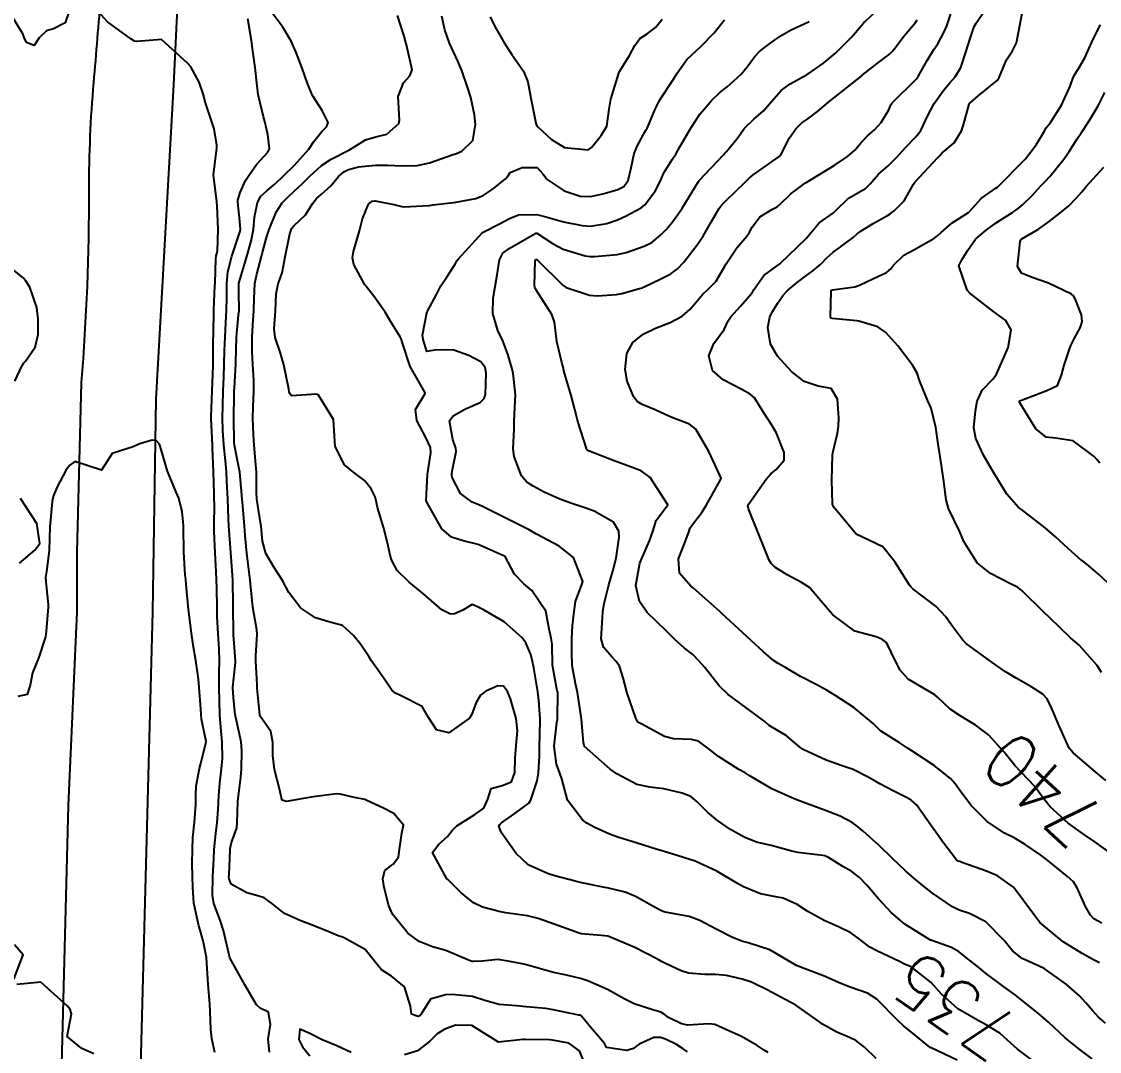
# Model space of a CAD drawing. Header units: metres. Extents: x 318500 to 325275, y 7408834 to 7428799.
# Drawn here: x 321908.3 to 321988.2, y 7416467.4 to 7416543.8 of the extents above; entities that cross this region are included whole.
import ezdxf
from ezdxf.enums import TextEntityAlignment as Align

# ---------------------------------------------------------------- set-up
doc = ezdxf.new("R2010")
doc.units = ezdxf.units.M
doc.header["$MEASUREMENT"] = 0
for name, color, linetype in [('Cotas', 45, 'Continuous'), ('Curvas de Nivel 1m', 11, 'Continuous'), ('Curvas de Nivel 5m', 15, 'Continuous'), ('Vias Primárias', 230, 'Continuous')]:
    doc.layers.add(name, color=color, linetype=linetype)
doc.styles.add('Style-STANDARD', font='STANDARD.shx')

msp = doc.modelspace()

# ---------------------------------------------------------------- linework, layer by layer
at = {"layer": 'Curvas de Nivel 1m', "flags": 128}
for points, elevation in [([(321988.381, 7416476.901), (321987.796, 7416477.241), (321987.55, 7416477.504), (321987.18, 7416478.139), (321986.556, 7416479.519), (321986.281, 7416479.97), (321985.838, 7416480.359), (321984.387, 7416481.545), (321983.856, 7416481.949), (321982.693, 7416482.742), (321981.875, 7416483.227), (321981.167, 7416483.591), (321979.892, 7416484.437), (321978.701, 7416485.622), (321977.92, 7416486.638), (321977.52, 7416487.23), (321977.16, 7416487.642), (321975.944, 7416488.601), (321974.305, 7416489.685), (321973.963, 7416489.913), (321973.357, 7416490.305), (321971.975, 7416491.171), (321971.697, 7416491.434), (321971.43, 7416491.718), (321969.997, 7416492.889), (321968.66, 7416493.76), (321968.016, 7416494.151), (321967.205, 7416494.595), (321966.031, 7416495.186), (321964.997, 7416495.806), (321964.383, 7416496.155), (321964.046, 7416496.382), (321963.269, 7416497.049), (321962.411, 7416497.845), (321962.065, 7416498.161), (321960.222, 7416499.869), (321960.092, 7416499.99), (321959.204, 7416500.784), (321958.118, 7416501.737), (321957.915, 7416501.903), (321957.074, 7416502.861), (321956.987, 7416503.917), (321957.324, 7416504.741), (321957.758, 7416505.906), (321957.873, 7416506.207), (321958.181, 7416506.654), (321958.729, 7416507.355), (321959.043, 7416507.887), (321960.122, 7416509.774), (321960.156, 7416509.871), (321960.133, 7416509.96), (321959.245, 7416511.885), (321958.274, 7416513.524), (321957.804, 7416513.907), (321956.695, 7416514.334), (321956.286, 7416514.498), (321955.275, 7416514.955), (321954.294, 7416515.356), (321953.932, 7416515.592), (321953.659, 7416515.96), (321953.185, 7416517.099), (321953.035, 7416517.969), (321953.174, 7416519.141), (321953.622, 7416519.961), (321954.366, 7416520.571), (321955.28, 7416521.032), (321956.375, 7416521.445), (321957.268, 7416521.917), (321957.863, 7416522.433), (321958.398, 7416523.073), (321958.772, 7416523.527), (321959.173, 7416523.889), (321959.784, 7416524.515), (321960.436, 7416525.611), (321960.526, 7416525.781), (321960.576, 7416525.869), (321961.331, 7416526.981), (321962.07, 7416527.854), (321962.237, 7416528.078), (321962.47, 7416528.521), (321963.037, 7416529.286), (321963.926, 7416529.828), (321964.305, 7416530.01), (321964.495, 7416530.159), (321965.332, 7416530.983), (321966.412, 7416531.792), (321966.521, 7416531.858), (321966.7, 7416531.967), (321968.533, 7416533.071), (321969.54, 7416533.755), (321970.07, 7416534.224), (321970.556, 7416534.804), (321971.012, 7416535.286), (321971.531, 7416535.73), (321972.035, 7416536.269), (321972.592, 7416537.22), (321972.745, 7416537.571), (321972.845, 7416537.716), (321974.618, 7416539.472), (321974.779, 7416539.688), (321975.44, 7416540.876), (321975.931, 7416541.671), (321976.214, 7416542.11), (321976.669, 7416542.942), (321976.897, 7416543.438), (321976.972, 7416543.657), (321977.398, 7416544.947)], 739), ([(321988.683, 7416487.489), (321987.939, 7416488.112), (321986.253, 7416489.526), (321985.965, 7416489.891), (321985.221, 7416491.538), (321984.666, 7416492.881), (321984.33, 7416493.547), (321984.015, 7416493.884), (321983.132, 7416494.455), (321982.032, 7416495.07), (321981.177, 7416495.593), (321980.051, 7416496.373), (321978.356, 7416497.627), (321978.073, 7416497.903), (321977.331, 7416498.89), (321976.795, 7416499.649), (321976.101, 7416500.378), (321974.368, 7416501.686), (321974.241, 7416501.808), (321974.123, 7416501.98), (321973.026, 7416503.701), (321972.157, 7416504.822), (321970.17, 7416505.74), (321968.482, 7416507.766), (321968.411, 7416507.976), (321968.355, 7416509.768), (321968.406, 7416511.609), (321968.431, 7416511.767), (321968.787, 7416513.248), (321968.849, 7416513.761), (321968.891, 7416514.366), (321968.788, 7416515.763), (321968.312, 7416516.54), (321967.36, 7416516.734), (321966.319, 7416517.07), (321965.379, 7416517.804), (321964.347, 7416518.941), (321963.816, 7416519.828), (321963.62, 7416521.079), (321963.765, 7416521.829), (321963.964, 7416522.248), (321964.397, 7416522.935), (321964.763, 7416523.457), (321965.075, 7416523.81), (321965.8, 7416524.418), (321966.426, 7416524.873), (321966.955, 7416525.262), (321967.542, 7416525.779), (321967.991, 7416526.228), (321968.449, 7416526.627), (321969.952, 7416527.748), (321970.226, 7416527.981), (321970.467, 7416528.181), (321971.429, 7416528.773), (321972.485, 7416529.386), (321972.694, 7416529.51), (321972.99, 7416529.713), (321973.739, 7416530.464), (321974.416, 7416531.692), (321974.522, 7416531.844), (321976.223, 7416533.665), (321976.37, 7416533.835), (321976.545, 7416534.014), (321977.449, 7416534.759), (321977.976, 7416535.646), (321978.133, 7416536.088), (321978.554, 7416537.64), (321978.571, 7416537.669), (321978.601, 7416537.698), (321979.188, 7416538.213), (321980.618, 7416539.386), (321980.783, 7416539.608), (321981.322, 7416540.918), (321981.769, 7416541.593), (321982.066, 7416542.182), (321982.342, 7416543.585), (321982.7, 7416545.58)], 741), ([(321963.655, 7416467.313), (321963.338, 7416467.506), (321962.841, 7416467.832), (321961.67, 7416468.514), (321960.503, 7416469.037), (321959.683, 7416469.4), (321959.258, 7416469.451), (321957.682, 7416469.353), (321957.21, 7416469.434), (321956.247, 7416469.922), (321955.927, 7416470.16), (321955.696, 7416470.308), (321955.18, 7416470.453), (321953.705, 7416470.924), (321953.02, 7416471.271), (321951.72, 7416471.98), (321950.328, 7416472.603), (321949.728, 7416472.812), (321948.69, 7416473.061), (321947.732, 7416473.254), (321947.121, 7416473.426), (321945.738, 7416473.815), (321945.537, 7416473.862), (321944.369, 7416474.081), (321943.742, 7416474.2), (321943.623, 7416474.21), (321942.441, 7416474.103), (321941.792, 7416474.057), (321941.739, 7416474.057), (321941.693, 7416474.064), (321941.552, 7416474.113), (321939.751, 7416474.879), (321938.761, 7416475.149), (321937.761, 7416475.544), (321936.918, 7416476.179), (321935.791, 7416477.568), (321935.511, 7416478.194), (321935.17, 7416479.556), (321935.061, 7416480.201), (321935.213, 7416480.815), (321935.836, 7416481.29), (321936.236, 7416481.794), (321936.29, 7416482.186), (321936.48, 7416483.575), (321936.611, 7416484.183), (321935.888, 7416485.039), (321935.114, 7416485.424), (321933.898, 7416486.015), (321933.747, 7416486.071), (321932.96, 7416486.234), (321931.903, 7416486.464), (321931.663, 7416486.493), (321929.9, 7416486.27), (321927.896, 7416485.923), (321927.617, 7416486.024), (321927.528, 7416486.306), (321927.437, 7416486.777), (321927.033, 7416488.313), (321926.922, 7416489.338), (321926.925, 7416490.316), (321926.768, 7416491.118), (321925.979, 7416492.264), (321925.962, 7416492.33), (321925.958, 7416492.352), (321925.763, 7416494.332), (321925.745, 7416494.602), (321925.66, 7416496.334), (321925.654, 7416496.724), (321925.76, 7416498.333), (321925.732, 7416498.667), (321925.441, 7416500.336), (321925.359, 7416501.08), (321925.234, 7416502.339), (321925.112, 7416503.322), (321924.993, 7416504.341), (321924.862, 7416505.64), (321924.808, 7416506.344), (321924.698, 7416507.839), (321924.652, 7416508.345), (321924.5, 7416510.064), (321924.465, 7416510.348), (321924.237, 7416511.459), (321924.079, 7416512.353), (321924.061, 7416512.544), (321924.016, 7416514.354), (321924.052, 7416516.108), (321924.061, 7416516.354), (321924.071, 7416516.586), (321924.166, 7416518.352), (321924.171, 7416518.514), (321924.232, 7416520.352), (321924.376, 7416521.99), (321924.419, 7416522.311), (321924.422, 7416522.35), (321924.4, 7416523.683), (321924.391, 7416524.35), (321924.393, 7416524.367), (321924.411, 7416524.433), (321924.863, 7416525.916), (321924.991, 7416526.344), (321925.321, 7416527.472), (321925.474, 7416528.34), (321925.564, 7416529.249), (321925.791, 7416530.337), (321926.03, 7416530.802), (321926.504, 7416531.24), (321927.099, 7416531.733), (321927.704, 7416532.312), (321928.528, 7416533.1), (321929.587, 7416534.284), (321929.959, 7416534.869), (321930.56, 7416535.608), (321930.891, 7416535.94), (321931.009, 7416536.266), (321930.583, 7416537.155), (321929.853, 7416538.281), (321929.479, 7416539.157), (321929.08, 7416540.293), (321928.637, 7416541.458), (321928.268, 7416542.306), (321927.647, 7416543.334), (321926.924, 7416544.326)], 732), ([(321971.657, 7416466.87), (321970.784, 7416467.723), (321970.144, 7416468.202), (321969.677, 7416468.439), (321968.741, 7416468.819), (321967.685, 7416469.418), (321967.217, 7416469.775), (321965.706, 7416470.825), (321963.849, 7416471.818), (321963.76, 7416471.859), (321963.721, 7416471.882), (321962.418, 7416472.53), (321961.729, 7416472.768), (321960.559, 7416473.034), (321959.732, 7416473.116), (321958.961, 7416473.11), (321957.733, 7416473.195), (321957.191, 7416473.365), (321956.044, 7416473.925), (321955.742, 7416474.076), (321955.445, 7416474.233), (321953.757, 7416475.099), (321951.825, 7416475.923), (321951.769, 7416475.937), (321951.253, 7416475.988), (321949.772, 7416476.122), (321949.621, 7416476.163), (321947.782, 7416476.827), (321946.589, 7416477.247), (321945.791, 7416477.461), (321944.191, 7416477.687), (321943.795, 7416477.744), (321942.471, 7416478.103), (321941.803, 7416478.429), (321940.864, 7416479.178), (321939.882, 7416480.139), (321939.821, 7416480.207), (321938.753, 7416482.156), (321939.235, 7416482.774), (321939.868, 7416483.332), (321940.221, 7416483.789), (321940.565, 7416484.13), (321941.889, 7416484.97), (321942.552, 7416485.445), (321942.859, 7416486.1), (321943.105, 7416486.905), (321943.915, 7416487.118), (321944.603, 7416487.397), (321944.862, 7416488.076), (321944.878, 7416489.144), (321944.952, 7416490.075), (321945.054, 7416491.157), (321944.968, 7416492.075), (321944.54, 7416493.544), (321944.318, 7416494.085), (321944.016, 7416494.481), (321943.606, 7416494.504), (321942.721, 7416494.103), (321942.311, 7416493.802), (321941.997, 7416493.263), (321941.684, 7416492.415), (321941.496, 7416492.117), (321939.969, 7416491.03), (321939.063, 7416491.246), (321938.459, 7416492.163), (321937.992, 7416492.969), (321936.421, 7416493.769), (321936.007, 7416493.963), (321935.748, 7416494.194), (321935.121, 7416495.106), (321934.336, 7416496.216), (321934.218, 7416496.394), (321934.045, 7416496.674), (321933.412, 7416497.588), (321932.905, 7416498.237), (321932.071, 7416498.984), (321931.073, 7416499.262), (321930.079, 7416499.556), (321928.975, 7416500.287), (321928.107, 7416501.433), (321927.629, 7416502.307), (321927.041, 7416503.229), (321926.388, 7416504.326), (321926.154, 7416505.241), (321926.047, 7416506.331), (321926.032, 7416506.472), (321925.733, 7416508.335), (321925.696, 7416508.845), (321925.701, 7416510.335), (321925.663, 7416510.901), (321925.541, 7416512.337), (321925.486, 7416513.113), (321925.43, 7416514.339), (321925.448, 7416515.179), (321925.502, 7416516.338), (321925.504, 7416517.147), (321925.442, 7416518.339), (321925.389, 7416519.295), (321925.377, 7416520.34), (321925.444, 7416521.265), (321925.515, 7416522.339), (321925.525, 7416523.206), (321925.584, 7416524.338), (321925.722, 7416525.035), (321926.076, 7416526.334), (321926.153, 7416526.622), (321926.454, 7416527.753), (321926.637, 7416528.327), (321927.171, 7416529.628), (321927.615, 7416530.313), (321928.048, 7416530.755), (321928.503, 7416531.168), (321929.088, 7416531.714), (321929.657, 7416532.283), (321930.528, 7416533.073), (321931.239, 7416533.557), (321932.54, 7416534.217), (321932.601, 7416534.249), (321933.791, 7416534.992), (321934.555, 7416535.199), (321935.368, 7416535.398), (321936.263, 7416536.195), (321936.314, 7416536.454), (321936.217, 7416538.196), (321936.61, 7416539.216), (321937.074, 7416539.726), (321937.241, 7416540.184), (321936.82, 7416542.016), (321936.771, 7416542.189), (321936.657, 7416542.667), (321936.17, 7416544.198)], 733), ([(321977.657, 7416466.755), (321975.738, 7416467.659), (321975.695, 7416467.685), (321975.67, 7416467.696), (321974.578, 7416468.575), (321973.686, 7416469.307), (321973.265, 7416469.694), (321971.714, 7416471.277), (321971.001, 7416471.721), (321969.726, 7416472.164), (321969.04, 7416472.441), (321967.739, 7416473.008), (321965.784, 7416473.745), (321965.74, 7416473.763), (321965.721, 7416473.771), (321965.689, 7416473.791), (321963.757, 7416474.941), (321962.166, 7416475.442), (321961.766, 7416475.551), (321961, 7416475.858), (321959.779, 7416476.468), (321958.573, 7416477.104), (321957.792, 7416477.397), (321956.001, 7416477.723), (321955.798, 7416477.789), (321955.528, 7416477.933), (321953.809, 7416478.877), (321953.049, 7416479.198), (321951.815, 7416479.507), (321951.41, 7416479.58), (321949.819, 7416479.896), (321949.341, 7416480.015), (321947.826, 7416480.428), (321947.278, 7416480.588), (321945.838, 7416481.231), (321944.954, 7416482.073), (321943.873, 7416483.599), (321943.679, 7416484.092), (321943.751, 7416484.221), (321943.882, 7416484.336), (321944.859, 7416485.045), (321945.897, 7416485.809), (321946.059, 7416486.058), (321946.505, 7416487.468), (321946.611, 7416488.05), (321946.699, 7416489.299), (321946.697, 7416490.049), (321946.722, 7416490.803), (321946.744, 7416492.049), (321946.629, 7416493.422), (321946.559, 7416494.052), (321946.262, 7416495.832), (321946.227, 7416496.057), (321946.207, 7416496.222), (321946.048, 7416496.819), (321945.676, 7416497.686), (321945.407, 7416498.07), (321944.077, 7416499.254), (321942.595, 7416500.105), (321942.094, 7416500.368), (321941.688, 7416500.524), (321940.994, 7416500.126), (321940.385, 7416499.836), (321940.085, 7416499.814), (321939.449, 7416500.15), (321938.107, 7416501.303), (321937.02, 7416502.181), (321936.129, 7416503.057), (321935.747, 7416503.806), (321935.628, 7416504.198), (321935.459, 7416504.892), (321935.144, 7416506.205), (321934.685, 7416507.721), (321934.568, 7416508.214), (321934.503, 7416508.515), (321934.209, 7416509.099), (321933.711, 7416509.724), (321933.01, 7416510.238), (321932.229, 7416510.878), (321931.535, 7416512.257), (321931.482, 7416513.037), (321931.404, 7416514.259), (321930.298, 7416516.06), (321930.149, 7416516.123), (321928.297, 7416516.002), (321928.169, 7416516.172), (321928.136, 7416516.302), (321928.097, 7416516.51), (321927.734, 7416518.309), (321927.477, 7416519.179), (321927.083, 7416520.319), (321927.015, 7416520.969), (321927.111, 7416522.319), (321927.161, 7416523.556), (321927.324, 7416524.316), (321927.607, 7416525.128), (321927.836, 7416526.309), (321928.171, 7416528.018), (321928.265, 7416528.303), (321928.326, 7416528.438), (321928.465, 7416528.608), (321929.34, 7416529.424), (321929.881, 7416530.279), (321930.144, 7416530.626), (321930.5, 7416530.94), (321931.206, 7416531.567), (321931.777, 7416532.257), (321932.175, 7416532.602), (321932.525, 7416532.774), (321933.273, 7416532.985), (321934.529, 7416533.114), (321935.427, 7416533.104), (321936.529, 7416533.057), (321937.618, 7416533.091), (321938.531, 7416533.288), (321940.287, 7416533.893), (321940.538, 7416533.98), (321940.92, 7416534.134), (321941.738, 7416534.937), (321941.942, 7416536.119), (321941.862, 7416536.84), (321941.587, 7416538.125), (321941.357, 7416538.879), (321940.93, 7416540.135), (321940.63, 7416540.81), (321940.011, 7416542.15), (321939.678, 7416543.142), (321939.436, 7416544.159)], 734), ([(321988.661, 7416469.485), (321988.147, 7416469.943), (321987.704, 7416470.427), (321987.209, 7416471.004), (321986.724, 7416471.515), (321985.733, 7416472.381), (321984.11, 7416473.546), (321983.752, 7416473.715), (321982.469, 7416474.281), (321981.763, 7416474.857), (321981.434, 7416475.253), (321981.168, 7416475.589), (321979.791, 7416477.003), (321978.58, 7416477.622), (321977.804, 7416477.869), (321977.318, 7416478.127), (321975.822, 7416479.144), (321975.143, 7416479.67), (321974.433, 7416480.278), (321973.841, 7416480.793), (321972.853, 7416481.7), (321971.865, 7416482.678), (321970.701, 7416483.728), (321970.249, 7416484.098), (321969.886, 7416484.378), (321968.991, 7416484.853), (321967.895, 7416485.262), (321966.481, 7416485.784), (321965.903, 7416486.005), (321965.568, 7416486.132), (321963.916, 7416486.865), (321962.241, 7416487.845), (321961.933, 7416488.045), (321961.481, 7416488.31), (321959.951, 7416489.271), (321959.178, 7416489.882), (321958.474, 7416490.401), (321957.966, 7416490.537), (321956.629, 7416490.583), (321955.968, 7416490.747), (321954.271, 7416491.653), (321953.979, 7416491.814), (321953.921, 7416491.893), (321953.896, 7416491.951), (321953.833, 7416492.101), (321953.198, 7416493.962), (321952.888, 7416495.106), (321952.626, 7416495.971), (321952.377, 7416496.308), (321952.047, 7416496.649), (321951.44, 7416497.375), (321951.252, 7416497.992), (321951.316, 7416498.746), (321951.388, 7416499.991), (321951.489, 7416500.599), (321951.84, 7416501.984), (321952.13, 7416503.001), (321952.377, 7416503.976), (321952.603, 7416505.534), (321952.579, 7416505.974), (321952.18, 7416506.643), (321950.742, 7416507.451), (321950.195, 7416507.653), (321949.086, 7416508.021), (321948.203, 7416508.334), (321947.033, 7416508.873), (321946.212, 7416509.303), (321945.751, 7416509.602), (321945.362, 7416510.073), (321944.808, 7416511.515), (321944.73, 7416512.083), (321944.814, 7416513.54), (321944.823, 7416514.082), (321944.845, 7416514.641), (321944.91, 7416516.081), (321944.744, 7416517.664), (321944.646, 7416518.085), (321944.345, 7416519.087), (321943.967, 7416520.094), (321943.607, 7416520.858), (321943.222, 7416522.102), (321943.243, 7416523.256), (321943.396, 7416524.1), (321943.555, 7416524.967), (321943.716, 7416526.097), (321943.964, 7416526.575), (321944.448, 7416526.93), (321946.429, 7416528.06), (321946.446, 7416528.074), (321946.493, 7416528.06), (321947.697, 7416527.286), (321948.449, 7416526.88), (321950.077, 7416526.38), (321950.443, 7416526.335), (321950.779, 7416526.34), (321952.445, 7416526.478), (321953.109, 7416526.632), (321954.451, 7416527.094), (321955.019, 7416527.38), (321955.695, 7416527.938), (321956.074, 7416528.325), (321956.473, 7416528.797), (321956.954, 7416529.452), (321957.262, 7416529.918), (321957.73, 7416530.684), (321958.468, 7416531.901), (321958.521, 7416531.97), (321960.334, 7416533.873), (321960.429, 7416533.984), (321960.544, 7416534.113), (321961.341, 7416535.086), (321961.902, 7416535.86), (321962.58, 7416536.524), (321963.293, 7416537.136), (321963.903, 7416537.83), (321964.608, 7416538.631), (321965.282, 7416539.145), (321966.491, 7416539.801), (321966.572, 7416539.849), (321966.621, 7416539.881), (321967.758, 7416540.658), (321968.644, 7416541.402), (321968.822, 7416541.592), (321968.989, 7416541.765), (321969.82, 7416542.595), (321970.678, 7416543.602), (321970.744, 7416543.674), (321970.815, 7416543.739), (321971.779, 7416544.639)], 737), ([(321957.655, 7416467.367), (321957.35, 7416467.598), (321956.851, 7416467.912), (321956.045, 7416468.304), (321955.667, 7416468.429), (321955.172, 7416468.431), (321954.083, 7416467.946), (321953.844, 7416467.762), (321953.657, 7416467.609), (321953.161, 7416467.464), (321951.657, 7416467.689), (321951.554, 7416467.877), (321951.499, 7416467.982), (321950.478, 7416469.198), (321949.816, 7416470.008), (321949.746, 7416470.064), (321949.691, 7416470.082), (321949.604, 7416470.098), (321947.697, 7416470.493), (321947.16, 7416470.576), (321945.7, 7416470.703), (321944.995, 7416470.776), (321943.702, 7416470.888), (321942.637, 7416471.169), (321941.71, 7416471.472), (321940.226, 7416471.619), (321939.712, 7416471.588), (321938.596, 7416471.268), (321937.914, 7416470.167), (321937.816, 7416470.04), (321937.687, 7416469.985), (321937.204, 7416470.175), (321937.125, 7416470.749), (321936.692, 7416472.18), (321935.728, 7416472.988), (321934.978, 7416473.446), (321934.363, 7416474.211), (321933.751, 7416474.968), (321932.16, 7416475.849), (321931.766, 7416475.976), (321931.062, 7416476.257), (321929.778, 7416476.791), (321928.987, 7416477.077), (321927.79, 7416477.633), (321926.917, 7416478.313), (321926.274, 7416478.792), (321925.806, 7416478.927), (321924.988, 7416479.158), (321923.815, 7416479.813), (321923.672, 7416480.206), (321923.663, 7416480.352), (321923.674, 7416480.5), (321923.745, 7416482.352), (321923.754, 7416482.449), (321923.858, 7416482.887), (321924.241, 7416483.98), (321924.272, 7416484.346), (321924.323, 7416485.918), (321924.365, 7416486.345), (321924.543, 7416487.722), (321924.584, 7416488.343), (321924.615, 7416489.678), (321924.563, 7416490.344), (321924.168, 7416492.159), (321924.128, 7416492.349), (321923.999, 7416493.636), (321923.951, 7416494.351), (321923.951, 7416494.411), (321924.021, 7416495.094), (321924.157, 7416496.23), (321924.159, 7416496.349), (321924.053, 7416497.656), (321924.005, 7416498.296), (321924.004, 7416498.351), (321923.999, 7416498.412), (321923.982, 7416500.352), (321923.98, 7416500.463), (321923.951, 7416502.353), (321923.832, 7416504.05), (321923.809, 7416504.355), (321923.79, 7416504.71), (321923.662, 7416506.358), (321923.639, 7416506.898), (321923.578, 7416508.359), (321923.5, 7416509.647), (321923.47, 7416510.361), (321923.414, 7416511.181), (321923.286, 7416512.364), (321923.204, 7416513.428), (321923.183, 7416514.366), (321923.198, 7416515.276), (321923.242, 7416516.366), (321923.281, 7416517.4), (321923.32, 7416518.365), (321923.336, 7416519.374), (321923.373, 7416520.365), (321923.436, 7416521.429), (321923.478, 7416522.364), (321923.504, 7416523.253), (321923.516, 7416524.363), (321923.587, 7416525.198), (321923.874, 7416526.358), (321924.458, 7416528.139), (321924.508, 7416528.301), (321924.514, 7416528.349), (321924.469, 7416528.964), (321924.317, 7416530.353), (321924.327, 7416530.518), (321924.501, 7416531.081), (321924.901, 7416531.959), (321925.139, 7416532.344), (321925.706, 7416533.16), (321926.537, 7416534.078), (321926.673, 7416534.328), (321926.556, 7416535.372), (321926.32, 7416536.332), (321926.216, 7416536.693), (321925.826, 7416538.338), (321925.738, 7416539.209), (321925.604, 7416540.34), (321925.431, 7416541.549), (321925.338, 7416542.343), (321925.065, 7416543.955)], 731), ([(321987.66, 7416466.861), (321986.79, 7416467.513), (321986.158, 7416468.006), (321985.679, 7416468.418), (321984.46, 7416469.542), (321983.7, 7416470.22), (321981.994, 7416471.576), (321981.723, 7416471.777), (321981.097, 7416472.222), (321979.744, 7416473.225), (321979.258, 7416473.615), (321977.762, 7416474.814), (321977.242, 7416475.115), (321975.77, 7416475.636), (321975.752, 7416475.643), (321975.69, 7416475.661), (321973.787, 7416476.83), (321972.772, 7416477.7), (321971.815, 7416478.725), (321970.961, 7416479.723), (321970.407, 7416480.302), (321969.84, 7416480.731), (321969.193, 7416481.102), (321968.107, 7416481.766), (321967.852, 7416481.895), (321967.695, 7416481.929), (321965.855, 7416482.143), (321965.41, 7416482.244), (321963.863, 7416482.663), (321962.786, 7416482.916), (321961.871, 7416483.278), (321960.853, 7416483.86), (321959.886, 7416484.518), (321959.139, 7416485.127), (321958.376, 7416485.893), (321957.906, 7416486.29), (321957.268, 7416486.551), (321955.914, 7416486.864), (321954.863, 7416486.994), (321953.919, 7416487.196), (321952.425, 7416487.973), (321951.935, 7416488.337), (321950.03, 7416490.009), (321950, 7416490.049), (321949.963, 7416490.294), (321949.809, 7416492.012), (321949.789, 7416492.205), (321949.507, 7416494.015), (321949.358, 7416494.679), (321949.119, 7416496.019), (321949.084, 7416496.985), (321949.077, 7416498.02), (321949.143, 7416498.951), (321949.251, 7416500.018), (321949.359, 7416500.76), (321949.837, 7416502.013), (321949.897, 7416502.237), (321949.21, 7416504.019), (321948.152, 7416504.861), (321946.46, 7416505.761), (321946.168, 7416505.93), (321945.932, 7416506.064), (321944.183, 7416506.947), (321942.52, 7416507.782), (321942.197, 7416507.923), (321941.702, 7416508.117), (321940.843, 7416508.767), (321940.218, 7416509.954), (321940.184, 7416510.105), (321940.184, 7416510.141), (321940.187, 7416510.174), (321940.224, 7416510.41), (321940.506, 7416511.876), (321940.477, 7416512.137), (321940.26, 7416512.776), (321940.028, 7416514.144), (321940.284, 7416514.533), (321941.205, 7416515.042), (321942.294, 7416515.511), (321942.598, 7416515.806), (321942.68, 7416516.106), (321942.747, 7416517.683), (321942.658, 7416518.107), (321942.336, 7416518.531), (321941.462, 7416519.004), (321940.349, 7416519.399), (321939.084, 7416519.424), (321938.347, 7416519.291), (321938.055, 7416520.173), (321938.024, 7416520.513), (321938.337, 7416522.17), (321938.347, 7416522.204), (321938.382, 7416522.291), (321939.042, 7416523.519), (321939.373, 7416524.156), (321939.784, 7416524.785), (321940.434, 7416525.76), (321940.568, 7416526.008), (321940.655, 7416526.137), (321942.46, 7416528.11), (321943.78, 7416528.787), (321944.476, 7416529.161), (321945.145, 7416529.415), (321946.481, 7416529.456), (321947.264, 7416529.262), (321948.473, 7416528.9), (321949.849, 7416528.637), (321950.469, 7416528.596), (321951.691, 7416528.773), (321952.476, 7416529.046), (321953.106, 7416529.345), (321954.219, 7416529.954), (321954.385, 7416530.058), (321954.493, 7416530.158), (321955.267, 7416531.184), (321955.662, 7416531.939), (321955.92, 7416532.542), (321956.536, 7416533.537), (321956.793, 7416533.926), (321957.099, 7416534.473), (321957.926, 7416535.91), (321958.585, 7416536.878), (321959.057, 7416537.432), (321959.452, 7416537.891), (321960.028, 7416538.464), (321960.61, 7416538.915), (321961.65, 7416539.865), (321962.085, 7416540.401), (321962.639, 7416541.139), (321962.982, 7416541.508), (321963.374, 7416541.839), (321964.103, 7416542.384), (321964.664, 7416542.752), (321965.354, 7416543.129), (321966.679, 7416543.766)], 736), ([(321943.038, 7416544.106), (321943.389, 7416543.383), (321944.109, 7416542.095), (321944.638, 7416541.307), (321945.511, 7416540.077), (321945.832, 7416539.291), (321946.045, 7416538.068), (321946.426, 7416536.209), (321946.477, 7416536.061), (321946.568, 7416535.94), (321947.582, 7416535.017), (321948.546, 7416534.421), (321950.304, 7416534.252), (321950.546, 7416534.409), (321951.26, 7416535.299), (321951.69, 7416535.993), (321951.85, 7416537.252), (321951.969, 7416537.989), (321952.562, 7416539.924), (321952.581, 7416539.981), (321952.591, 7416540.01), (321952.621, 7416540.052), (321953.373, 7416541.239), (321953.764, 7416541.969), (321954.131, 7416542.492), (321954.663, 7416542.854), (321955.296, 7416543.325), (321955.791, 7416543.943)], 734), ([(321988.219, 7416473.958), (321987.757, 7416474.198), (321986.921, 7416474.672), (321985.768, 7416475.379), (321985.512, 7416475.533), (321983.791, 7416476.971), (321983.346, 7416477.557), (321981.83, 7416479.58), (321980.659, 7416480.418), (321979.842, 7416480.776), (321978.087, 7416481.388), (321977.848, 7416481.47), (321977.735, 7416481.518), (321977.584, 7416481.634), (321976.616, 7416482.902), (321976.071, 7416483.657), (321975.884, 7416483.934), (321974.636, 7416485.679), (321974.256, 7416486.027), (321973.915, 7416486.229), (321972.872, 7416486.749), (321971.925, 7416487.235), (321971.617, 7416487.407), (321971.068, 7416487.723), (321969.938, 7416488.29), (321969.128, 7416488.567), (321967.948, 7416488.991), (321966.239, 7416489.787), (321965.962, 7416489.977), (321964.984, 7416490.819), (321963.976, 7416491.422), (321963.729, 7416491.576), (321963.411, 7416491.829), (321961.996, 7416492.901), (321960.68, 7416493.863), (321960.02, 7416494.507), (321958.923, 7416495.887), (321958.512, 7416496.36), (321958.049, 7416496.817), (321957.452, 7416497.307), (321956.757, 7416497.92), (321956.07, 7416498.577), (321954.676, 7416499.944), (321954.102, 7416500.751), (321953.842, 7416501.954), (321954.136, 7416503.598), (321954.267, 7416503.949), (321954.841, 7416505.262), (321955.091, 7416505.941), (321955.347, 7416506.774), (321956.2, 7416507.93), (321954.889, 7416509.943), (321954.227, 7416510.447), (321953.443, 7416510.75), (321952.238, 7416511.179), (321950.323, 7416511.934), (321950.249, 7416511.97), (321950.206, 7416512.01), (321950.171, 7416512.092), (321949.558, 7416514.017), (321949.313, 7416514.996), (321949.042, 7416516.023), (321948.503, 7416517.852), (321948.458, 7416518.029), (321948.337, 7416518.471), (321947.979, 7416520.036), (321947.794, 7416521.459), (321947.599, 7416522.042), (321946.407, 7416523.888), (321946.336, 7416524.061), (321946.32, 7416524.153), (321946.377, 7416526.061), (321946.441, 7416526.117), (321946.488, 7416526.107), (321946.546, 7416526.058), (321948.413, 7416524.212), (321948.676, 7416524.027), (321950.402, 7416523.466), (321950.98, 7416523.422), (321952.403, 7416523.523), (321952.786, 7416523.592), (321954.096, 7416523.955), (321954.339, 7416524.023), (321954.412, 7416524.052), (321955.683, 7416524.676), (321956.427, 7416525.054), (321956.932, 7416525.423), (321957.387, 7416525.916), (321958.454, 7416527.292), (321958.844, 7416527.894), (321959.436, 7416528.925), (321959.985, 7416529.878), (321960.198, 7416530.171), (321960.499, 7416530.47), (321961.226, 7416531.146), (321961.934, 7416531.856), (321962.23, 7416532.146), (321962.525, 7416532.384), (321964.431, 7416533.714), (321964.54, 7416533.792), (321964.569, 7416533.82), (321965.237, 7416535.136), (321965.7, 7416535.809), (321966.144, 7416536.237), (321966.581, 7416536.553), (321967.302, 7416537.077), (321968.115, 7416537.777), (321968.604, 7416538.17), (321970.583, 7416539.741), (321970.603, 7416539.758), (321970.621, 7416539.776), (321971.724, 7416540.638), (321972.644, 7416541.343), (321972.84, 7416541.524), (321972.994, 7416541.715), (321973.709, 7416542.659), (321974.568, 7416543.692), (321974.682, 7416543.875)], 738), ([(321988.367, 7416495.495), (321988.048, 7416496.006), (321986.696, 7416497.521), (321986.367, 7416497.82), (321986.075, 7416498.075), (321984.533, 7416499.546), (321984.096, 7416499.975), (321982.45, 7416501.575), (321982.124, 7416501.813), (321981.671, 7416502.042), (321980.138, 7416502.825), (321979.149, 7416503.62), (321978.166, 7416505.204), (321978.042, 7416505.506), (321977.99, 7416505.633), (321977.838, 7416505.972), (321977.026, 7416507.648), (321976.846, 7416508.29), (321976.683, 7416509.653), (321976.4, 7416511.505), (321976.374, 7416511.658), (321976.262, 7416512.427), (321976.089, 7416513.663), (321975.721, 7416515.095), (321975.451, 7416515.673), (321974.866, 7416517.138), (321974.682, 7416517.685), (321974.339, 7416518.275), (321973.264, 7416519.701), (321972.37, 7416520.711), (321971.767, 7416521.112), (321970.378, 7416521.544), (321970.208, 7416521.572), (321968.38, 7416521.733), (321968.285, 7416521.771), (321968.279, 7416521.873), (321968.31, 7416523.771), (321968.352, 7416523.829), (321968.411, 7416523.858), (321970.07, 7416524.091), (321970.417, 7416524.204), (321971.455, 7416524.694), (321972.431, 7416525.137), (321972.729, 7416525.414), (321972.934, 7416525.705), (321973.71, 7416526.434), (321974.451, 7416526.826), (321975.93, 7416527.668), (321976.228, 7416527.899), (321976.467, 7416528.126), (321977.292, 7416528.838), (321978.489, 7416529.595), (321978.515, 7416529.615), (321978.545, 7416529.639), (321979.473, 7416530.658), (321980.517, 7416531.403), (321980.641, 7416531.486), (321980.772, 7416531.606), (321982.538, 7416533.388), (321982.635, 7416533.483), (321982.715, 7416533.578), (321983.507, 7416534.619), (321984.083, 7416535.565), (321984.267, 7416535.871), (321984.581, 7416536.269), (321985.404, 7416537.548), (321986.039, 7416538.964), (321986.242, 7416539.536), (321986.359, 7416539.799), (321986.631, 7416540.231), (321987.114, 7416541.052), (321987.325, 7416541.52), (321987.733, 7416542.445), (321988.297, 7416543.506)], 742), ([(321989.553, 7416501.479), (321988.139, 7416502.793), (321987.275, 7416503.513), (321986.641, 7416504.009), (321986.159, 7416504.435), (321985.588, 7416504.959), (321984.94, 7416505.542), (321984.18, 7416506.216), (321982.427, 7416507.577), (321982.287, 7416507.665), (321982.201, 7416507.728), (321981.333, 7416508.715), (321980.787, 7416509.601), (321980.234, 7416510.55), (321979.622, 7416511.616), (321979.037, 7416512.854), (321978.891, 7416513.624), (321979.025, 7416514.89), (321979.147, 7416515.622), (321979.515, 7416516.415), (321980.325, 7416517.257), (321980.566, 7416517.606), (321981.111, 7416518.836), (321981.444, 7416519.594), (321981.669, 7416520.887), (321981.271, 7416521.597), (321980.389, 7416522.236), (321978.591, 7416523.628), (321978.413, 7416523.836), (321977.78, 7416525.647), (321977.997, 7416526.092), (321978.452, 7416526.796), (321979.021, 7416527.632), (321979.8, 7416528.29), (321980.478, 7416528.777), (321980.979, 7416529.106), (321981.758, 7416529.591), (321982.185, 7416529.895), (321982.499, 7416530.163), (321983.215, 7416530.868), (321983.873, 7416531.566), (321984.184, 7416531.903), (321984.527, 7416532.275), (321985.563, 7416533.545), (321985.961, 7416534.126), (321986.563, 7416535.056), (321986.884, 7416535.525), (321987.454, 7416536.388), (321988.125, 7416537.507), (321988.61, 7416538.488)], 743), ([(321988.245, 7416511.023), (321988.021, 7416511.277), (321987.816, 7416511.507), (321986.267, 7416512.666), (321984.942, 7416512.871), (321984.271, 7416512.944), (321983.505, 7416513.562), (321982.309, 7416515.488), (321982.28, 7416515.551), (321982.282, 7416515.58), (321982.31, 7416515.624), (321982.422, 7416515.689), (321984.318, 7416516.397), (321985.098, 7416516.767), (321985.395, 7416517.539), (321985.589, 7416518.29), (321986.009, 7416519.534), (321986.11, 7416519.788), (321986.371, 7416520.276), (321986.803, 7416521.104), (321986.926, 7416521.522), (321986.884, 7416522.011), (321986.407, 7416523.185), (321986.289, 7416523.412), (321986.146, 7416523.534), (321984.422, 7416524.365), (321983.225, 7416524.775), (321982.433, 7416525.108), (321982.139, 7416525.585), (321982.322, 7416527.446), (321982.373, 7416527.581), (321982.417, 7416527.624), (321982.461, 7416527.646), (321983.689, 7416528.351), (321984.481, 7416528.937), (321985.262, 7416529.548), (321985.94, 7416530.097), (321986.507, 7416530.681), (321986.9, 7416531.139), (321987.237, 7416531.519), (321988.542, 7416532.946)], 744), ([(321907.793, 7416517.09), (321908.325, 7416518.261), (321908.456, 7416518.44), (321908.572, 7416518.566), (321909.283, 7416519.619), (321909.517, 7416520.553), (321909.516, 7416521.698), (321909.429, 7416522.554), (321908.895, 7416524.07), (321908.585, 7416524.567), (321908.413, 7416524.742), (321907.611, 7416525.389)], 729), ([(321922.605, 7416467.322), (321922.389, 7416468.369), (321922.316, 7416469.017), (321922.276, 7416470.371), (321922.255, 7416470.929), (321922.134, 7416472.374), (321922.105, 7416472.755), (321921.99, 7416474.376), (321921.758, 7416475.599), (321921.54, 7416476.383), (321921.44, 7416476.72), (321921.064, 7416478.391), (321920.975, 7416479.556), (321920.951, 7416480.393), (321920.923, 7416481.305), (321920.953, 7416482.393), (321920.996, 7416483.26), (321921.11, 7416484.392), (321921.209, 7416485.706), (321921.212, 7416486.39), (321921.244, 7416487.056), (321921.488, 7416488.387), (321921.567, 7416488.754), (321921.958, 7416490.265), (321921.971, 7416490.369), (321921.961, 7416490.506), (321921.632, 7416492.041), (321921.596, 7416492.386), (321921.581, 7416492.791), (321921.463, 7416494.388), (321921.403, 7416495.006), (321921.215, 7416496.392), (321921.038, 7416497.383), (321920.891, 7416498.398), (321920.717, 7416499.764), (321920.637, 7416500.402), (321920.494, 7416502.024), (321920.454, 7416502.405), (321920.421, 7416502.703), (321920.323, 7416504.407), (321920.292, 7416506.285), (321920.284, 7416506.408), (321920.185, 7416507.401), (321919.941, 7416508.413), (321919.748, 7416508.871), (321919.117, 7416510.421), (321918.645, 7416512.025), (321918.52, 7416512.427), (321918.254, 7416512.693), (321917.97, 7416512.718), (321917.049, 7416512.448), (321916.496, 7416512.206), (321916.245, 7416512.126), (321914.994, 7416511.724), (321914.22, 7416510.49), (321912.229, 7416511.128), (321911.868, 7416510.873), (321911.586, 7416510.52), (321910.897, 7416509.22), (321910.637, 7416508.533), (321910.562, 7416508.167), (321910.394, 7416506.537), (321910.384, 7416506.32), (321910.327, 7416504.537), (321910.124, 7416502.99), (321910.07, 7416502.541), (321910.111, 7416501.957), (321910.263, 7416500.537), (321910.262, 7416500.363), (321910.109, 7416498.539), (321910.056, 7416498.144), (321909.535, 7416496.548), (321909.097, 7416495.481), (321908.912, 7416494.556), (321908.69, 7416493.869), (321907.997, 7416493.708)], 729), ([(321908.13, 7416503.588), (321909.262, 7416504.553), (321909.629, 7416505.067), (321909.408, 7416506.551), (321908.197, 7416508.398)], 729), ([(321907.722, 7416472.752), (321908.409, 7416474.56), (321907.751, 7416475.292)], 728), ([(321913.648, 7416467.234), (321912.759, 7416467.607), (321911.66, 7416468.51), (321911.996, 7416470.196), (321911.897, 7416470.508), (321911.694, 7416470.766), (321909.72, 7416472.54), (321907.925, 7416472.359)], 728)]:
    msp.add_lwpolyline(points, dxfattribs=dict(at, elevation=elevation))
at = {"layer": 'Curvas de Nivel 5m', "flags": 128}
for points, elevation in [([(321911.817, 7416544.523), (321911.53, 7416543.665), (321910.66, 7416543.215), (321910.136, 7416543.07), (321909.594, 7416542.556), (321909.223, 7416541.979), (321908.645, 7416542.208), (321908.485, 7416542.572), (321908.379, 7416542.848), (321907.328, 7416544.584)], 730), ([(321926.67, 7416467.335), (321926.57, 7416468.316), (321926.747, 7416469.385), (321926.593, 7416470.316), (321925.982, 7416470.613), (321925.698, 7416470.865), (321924.838, 7416472.339), (321923.74, 7416474.35), (321923.261, 7416476.358), (321923.004, 7416477.14), (321922.541, 7416478.369), (321922.433, 7416478.997), (321922.471, 7416480.37), (321922.54, 7416481.669), (321922.576, 7416482.369), (321922.684, 7416483.552), (321922.777, 7416484.367), (321922.852, 7416485.328), (321922.914, 7416486.365), (321922.998, 7416487.279), (321923.122, 7416488.362), (321923.182, 7416489.12), (321923.166, 7416490.362), (321923.051, 7416491.444), (321922.985, 7416492.365), (321922.953, 7416493.408), (321922.927, 7416494.366), (321922.929, 7416495.464), (321922.954, 7416496.366), (321922.93, 7416497.248), (321922.856, 7416498.368), (321922.798, 7416499.65), (321922.78, 7416500.37), (321922.757, 7416501.723), (321922.741, 7416502.371), (321922.707, 7416502.952), (321922.632, 7416504.373), (321922.578, 7416505.959), (321922.57, 7416506.374), (321922.583, 7416507.985), (321922.572, 7416508.374), (321922.557, 7416508.729), (321922.51, 7416510.376), (321922.452, 7416512.172), (321922.444, 7416512.377), (321922.351, 7416514.307), (321922.348, 7416514.379), (321922.35, 7416514.449), (321922.42, 7416516.378), (321922.483, 7416518.223), (321922.486, 7416518.378), (321922.501, 7416520.235), (321922.506, 7416520.378), (321922.511, 7416520.527), (321922.54, 7416522.378), (321922.625, 7416524.159), (321922.632, 7416524.377), (321922.686, 7416526.126), (321922.727, 7416526.376), (321922.81, 7416526.74), (321922.865, 7416528.374), (321922.797, 7416530.063), (321922.769, 7416530.376), (321922.52, 7416532.38), (321922.758, 7416534.377), (321922.758, 7416534.592), (321922.561, 7416535.788), (321922.427, 7416536.241), (321922.375, 7416536.383), (321921.933, 7416537.733), (321921.749, 7416538.393), (321921.465, 7416539.253), (321920.836, 7416540.407), (321920.624, 7416540.656), (321918.65, 7416542.43), (321916.829, 7416542.275), (321916.648, 7416542.308), (321916.39, 7416542.464), (321914.669, 7416543.729), (321913.974, 7416544.497)], 730), ([(321989.719, 7416481.605), (321987.872, 7416482.946), (321987.03, 7416483.513), (321985.892, 7416484.328), (321984.554, 7416485.544), (321983.918, 7416486.345), (321983.41, 7416487.043), (321982.914, 7416487.565), (321981.945, 7416488.6), (321981.153, 7416489.592), (321979.979, 7416490.865), (321978.986, 7416491.62), (321977.996, 7416492.205), (321977.146, 7416492.787), (321976.204, 7416493.657), (321976.013, 7416493.829), (321975.587, 7416494.096), (321974.03, 7416494.992), (321973.41, 7416495.696), (321972.792, 7416496.963), (321972.417, 7416497.706), (321972.064, 7416497.975), (321971.656, 7416498.127), (321970.072, 7416498.562), (321968.437, 7416499.765), (321968.096, 7416500.169), (321966.722, 7416501.784), (321966.124, 7416502.173), (321965.06, 7416502.736), (321964.135, 7416503.309), (321963.879, 7416503.566), (321963.727, 7416503.826), (321963.421, 7416504.561), (321962.907, 7416505.839), (321962.197, 7416507.638), (321962.148, 7416507.851), (321962.156, 7416507.895), (321962.201, 7416507.987), (321963.5, 7416509.831), (321963.838, 7416510.214), (321964.231, 7416510.532), (321964.824, 7416511.228), (321964.836, 7416511.811), (321964.271, 7416513.244), (321963.918, 7416513.825), (321963.27, 7416514.816), (321962.634, 7416515.845), (321962.304, 7416516.137), (321961.701, 7416516.465), (321960.32, 7416517.181), (321959.515, 7416517.882), (321959.254, 7416518.979), (321959.626, 7416519.881), (321960.371, 7416520.932), (321960.68, 7416521.564), (321960.868, 7416521.865), (321961.591, 7416522.659), (321962.406, 7416523.598), (321962.51, 7416523.747), (321962.567, 7416523.848), (321963.33, 7416524.933), (321964.439, 7416525.753), (321964.479, 7416525.78), (321964.527, 7416525.819), (321966.459, 7416527.669), (321966.519, 7416527.73), (321966.57, 7416527.789), (321967.437, 7416528.819), (321968.487, 7416529.577), (321968.597, 7416529.66), (321968.691, 7416529.767), (321969.593, 7416530.664), (321970.512, 7416531.179), (321970.87, 7416531.381), (321971.203, 7416531.733), (321971.825, 7416532.429), (321972.533, 7416533.069), (321973.195, 7416533.71), (321973.837, 7416534.415), (321974.562, 7416535.185), (321974.804, 7416535.449), (321974.954, 7416535.684), (321975.476, 7416536.787), (321975.95, 7416537.67), (321976.61, 7416538.625), (321977.087, 7416539.183), (321977.508, 7416539.651), (321977.929, 7416540.348), (321978.356, 7416541.643), (321978.422, 7416541.874), (321978.665, 7416542.648), (321978.931, 7416543.381), (321979.062, 7416543.634), (321979.776, 7416544.709)], 740), ([(321983.653, 7416466.44), (321982.123, 7416467.573), (321981.875, 7416467.78), (321981.674, 7416467.996), (321980.833, 7416468.744), (321979.688, 7416469.438), (321979.343, 7416469.613), (321977.704, 7416470.567), (321976.496, 7416471.648), (321975.733, 7416472.502), (321974.26, 7416473.682), (321973.881, 7416473.817), (321973.752, 7416473.869), (321973.392, 7416474.056), (321971.761, 7416474.828), (321971.184, 7416475.138), (321970.409, 7416475.73), (321969.777, 7416476.2), (321968.912, 7416476.624), (321967.79, 7416477.11), (321966.599, 7416477.782), (321965.805, 7416478.285), (321964.766, 7416478.762), (321963.811, 7416478.93), (321963.067, 7416479.086), (321961.818, 7416479.602), (321961.373, 7416479.854), (321959.833, 7416480.755), (321958.24, 7416481.498), (321957.846, 7416481.636), (321956.971, 7416481.913), (321955.855, 7416482.247), (321955.413, 7416482.378), (321953.864, 7416482.864), (321952.568, 7416483.271), (321951.873, 7416483.516), (321950.786, 7416483.996), (321950.2, 7416484.322), (321949.886, 7416484.566), (321948.776, 7416486.021), (321948.341, 7416487.608), (321948.194, 7416488.027), (321947.94, 7416488.692), (321947.769, 7416490.033), (321947.978, 7416491.796), (321948.027, 7416491.982), (321948.037, 7416492.029), (321948.043, 7416493.997), (321948.039, 7416494.03), (321948.011, 7416494.126), (321947.66, 7416496.036), (321947.62, 7416497.601), (321947.562, 7416498.037), (321947.404, 7416498.705), (321947.159, 7416500.044), (321946.113, 7416501.564), (321945.531, 7416502.069), (321944.839, 7416502.791), (321944.14, 7416504.09), (321942.153, 7416504.971), (321941.024, 7416505.26), (321940.161, 7416505.536), (321939.44, 7416506.151), (321938.465, 7416507.897), (321938.308, 7416508.168), (321938.283, 7416508.251), (321938.38, 7416510.168), (321938.632, 7416511.776), (321938.606, 7416512.165), (321938.261, 7416512.917), (321937.6, 7416514.177), (321937.484, 7416514.982), (321938.216, 7416516.171), (321938.184, 7416516.289), (321937.1, 7416518.182), (321936.48, 7416520.067), (321936.449, 7416520.189), (321936.362, 7416520.385), (321935.669, 7416521.497), (321935.252, 7416522.207), (321934.398, 7416523.392), (321933.741, 7416524.23), (321932.927, 7416525.748), (321932.82, 7416526.244), (321932.896, 7416526.695), (321933.348, 7416528.237), (321933.57, 7416529.137), (321934.01, 7416530.227), (321934.27, 7416530.446), (321934.494, 7416530.474), (321935.888, 7416530.199), (321936.488, 7416530.036), (321936.655, 7416530.021), (321938.489, 7416530.119), (321938.533, 7416530.125), (321938.77, 7416530.166), (321940.303, 7416530.333), (321940.493, 7416530.361), (321941.973, 7416530.643), (321942.501, 7416530.849), (321943.251, 7416531.36), (321944.175, 7416532.093), (321944.331, 7416532.283), (321944.525, 7416532.571), (321945.394, 7416532.942), (321946.529, 7416532.932), (321946.927, 7416532.457), (321947.247, 7416532.049), (321948.508, 7416531.21), (321949.707, 7416530.813), (321950.502, 7416530.795), (321951.489, 7416531.011), (321952.51, 7416531.305), (321952.955, 7416531.531), (321953.256, 7416531.969), (321953.479, 7416532.916), (321953.708, 7416533.962), (321953.947, 7416534.561), (321954.566, 7416535.702), (321954.668, 7416535.849), (321954.725, 7416535.948), (321955.272, 7416537.261), (321955.624, 7416537.94), (321956.615, 7416539.476), (321956.901, 7416539.926), (321957.611, 7416540.94), (321958.65, 7416541.9), (321959.642, 7416542.914), (321960.398, 7416543.883)], 735), ([(321932.736, 7416467.319), (321931.656, 7416467.814), (321930.568, 7416468.261), (321929.667, 7416468.738), (321928.909, 7416469.044), (321928.843, 7416468.282), (321929.112, 7416467.736), (321929.648, 7416467.067)], 730), ([(321950.067, 7416466.426), (321949.654, 7416467.439), (321948.864, 7416468.018), (321947.663, 7416468.242), (321947.437, 7416468.26), (321945.663, 7416468.286), (321945.453, 7416468.273), (321943.66, 7416468.09), (321941.678, 7416469.321), (321940.467, 7416469.339), (321939.674, 7416469.057), (321939.105, 7416468.712), (321938.55, 7416468.157), (321937.653, 7416467.442), (321936.692, 7416467.137)], 730)]:
    msp.add_lwpolyline(points, dxfattribs=dict(at, elevation=elevation))
at = {"layer": 'Vias Primárias'}
for points in [[(321908.505, 7416586.909, -0.00525), (321911.954, 7416575.309, -0.059751), (321914.444, 7416559.796, -0.029973), (321914.162, 7416545.771, -0.001734), (321913.614, 7416539.228, 0.022253), (321913.275, 7416531.263, -0.021001), (321912.704, 7416516.991), (321912.392, 7416504.417), (321912.393, 7416500), (321911.745, 7416485.624), (321911.057, 7416458.745), (321910.068, 7416443.816), (321908.606, 7416427.337), (321906.412, 7416413.701), (321904.001, 7416400.846)], [(321915.301, 7416585.86, -0.019949), (321917.673, 7416578.419, -0.032817), (321919.489, 7416569.598, -0.037178), (321920.116, 7416559.694), (321919.99, 7416548.404), (321919.548, 7416539.06), (321918.247, 7416515.746), (321917.994, 7416500), (321917.043, 7416464.396), (321916.115, 7416449.234), (321914.64, 7416435.665), (321913.425, 7416424.59), (321911.94, 7416415.682), (321909.15, 7416407.22)]]:
    msp.add_lwpolyline(points, format="xyb", dxfattribs=at)

# ---------------------------------------------------------------- texts
at = {"layer": 'Cotas', "style": 'Style-STANDARD'}
for s, rotation, p in [('740', 137.85632, (321983.991, 7416486.814, 740)), ('735', 144.94707, (321977.483, 7416470.731, 735))]:
    msp.add_text(s, height=4, rotation=rotation, dxfattribs=at).set_placement(p, align=Align.MIDDLE_CENTER)

doc.saveas('drawing.dxf')
